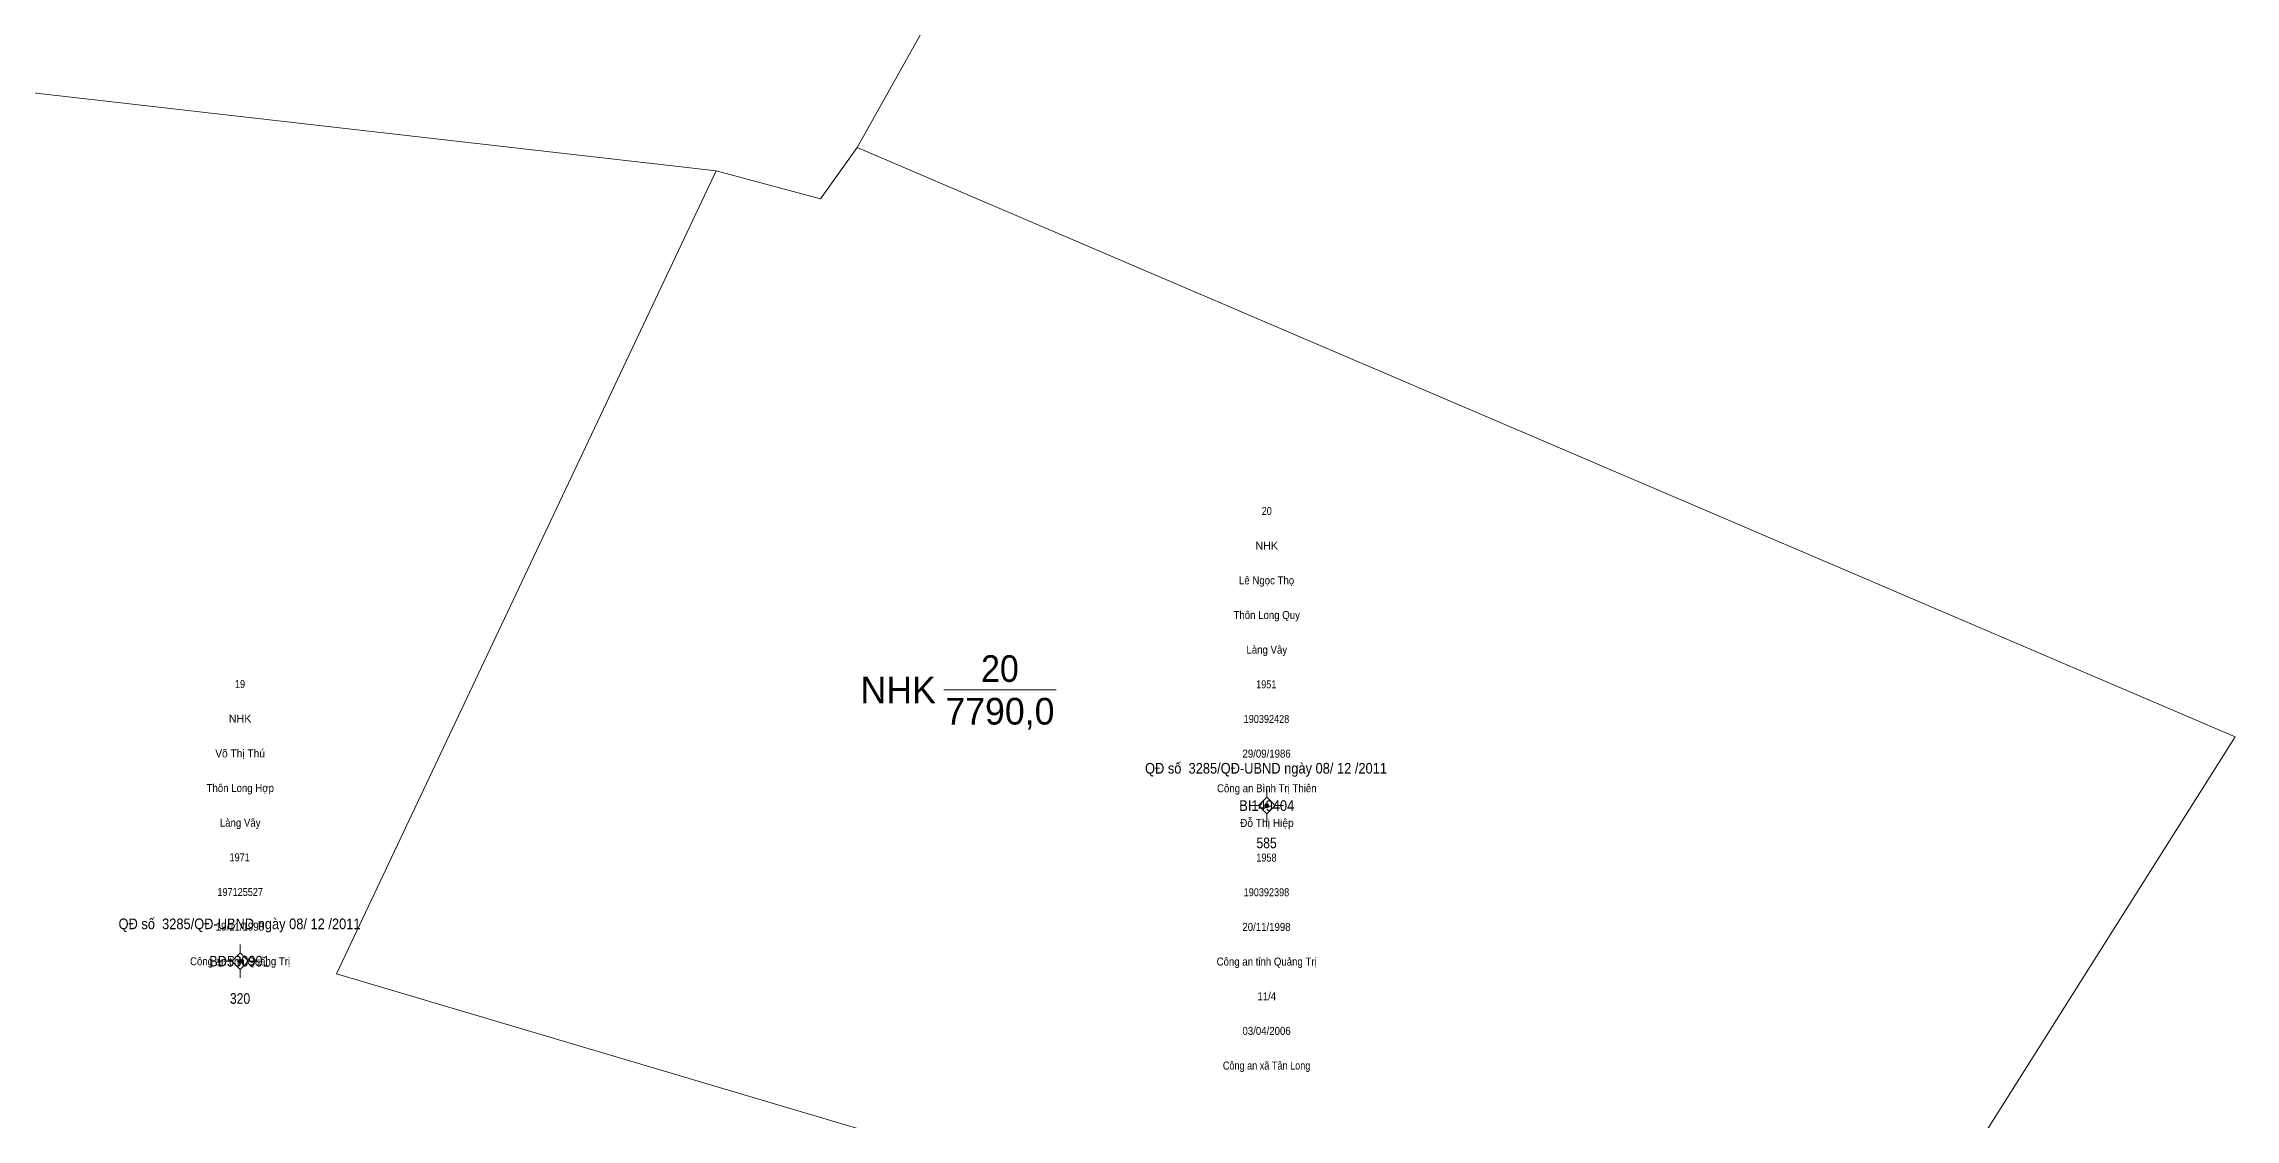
# Model space of a CAD drawing. Header units: metres. Extents: x 543779 to 545239, y 1834729 to 1836294.
# Drawn here: x 544218.7 to 544383, y 1835808.1 to 1835888.7 of the extents above; entities that cross this region are included whole.
import ezdxf
from ezdxf.enums import TextEntityAlignment as Align

# ---------------------------------------------------------------- set-up
doc = ezdxf.new("R2010")
doc.units = ezdxf.units.M
doc.header["$LTSCALE"] = 0.24
for name, color, linetype, lineweight in [('10', 7, 'Continuous', 13), ('11', 7, 'Continuous', 13), ('13', 7, 'Continuous', 13)]:
    doc.layers.add(name, color=color, linetype=linetype, lineweight=lineweight)
for name, color, linetype in [('15', 7, 'Continuous'), ('2', 7, 'Continuous'), ('4', 7, 'Continuous')]:
    doc.layers.add(name, color=color, linetype=linetype)

msp = doc.modelspace()

# ---------------------------------------------------------------- hatches: boundary and pattern name
at = {"layer": '11'}
for points in [[(544310.5303, 1835831.5926, 1), (544310.2303, 1835831.5926, 1)], [(544233.5561, 1835819.9159, 1), (544233.2561, 1835819.9159, 1)]]:
    msp.add_hatch(color=256, dxfattribs=at).paths.add_polyline_path(points)

# ---------------------------------------------------------------- linework, layer by layer
at = {"layer": '10'}
msp.add_line((544214.13, 1835885.5), (544269.09, 1835879.2), dxfattribs=at)
for points in [[(544279.67, 1835880.96), (544317.51, 1835948.51), (544357.62, 1835949.64), (544369.9, 1835981.32), (544371.29, 1835984.9)], [(544269.09, 1835879.2), (544276.92, 1835877.11), (544279.67, 1835880.96)], [(544279.67, 1835880.96), (544383, 1835836.75), (544354.29, 1835791.23)], [(544269.09, 1835879.2), (544240.62, 1835818.96), (544318.62, 1835795.81)]]:
    msp.add_lwpolyline(points, dxfattribs=at)
at = {"layer": '11'}
for p, q in [((544310.38, 1835832.84), (544310.38, 1835832.22)), ((544309.76, 1835831.59), (544309.13, 1835831.59)), ((544310.38, 1835830.97), (544310.38, 1835830.34)), ((544311.63, 1835831.59), (544311.01, 1835831.59)), ((544233.41, 1835821.17), (544233.41, 1835820.54)), ((544232.78, 1835819.92), (544232.16, 1835819.92)), ((544233.41, 1835819.29), (544233.41, 1835818.67)), ((544234.66, 1835819.92), (544234.03, 1835819.92))]:
    msp.add_line(p, q, dxfattribs=at)
for points in [[(544310.38, 1835832.22), (544309.76, 1835831.59), (544310.38, 1835830.97), (544311.01, 1835831.59)], [(544233.41, 1835820.54), (544232.78, 1835819.92), (544233.41, 1835819.29), (544234.03, 1835819.92)]]:
    msp.add_lwpolyline(points, close=True, dxfattribs=at)
for centre in [(544310.3803, 1835831.5926), (544233.4061, 1835819.9159)]:
    msp.add_circle(centre, 0.15, dxfattribs=at)
at = {"layer": '13'}
msp.add_line((544286.17, 1835840.27), (544294.58, 1835840.27), dxfattribs=at)

# ---------------------------------------------------------------- texts
for s, height, width, p in [('20', 2, 0.95, (544290.375, 1835840.87)), ('QĐ số  3285/QĐ-UBND ngày 08/ 12 /2011', 0.8, 0.9, (544310.325, 1835833.99)), ('BI149404', 0.8, 0.9, (544310.38, 1835831.19)), ('585', 0.8, 0.85, (544310.37, 1835828.39)), ('QĐ số  3285/QĐ-UBND ngày 08/ 12 /2011', 0.8, 0.9, (544233.355, 1835822.32)), ('BĐ530991', 0.8, 0.9, (544233.35, 1835819.52)), ('320', 0.8, 0.85, (544233.395, 1835816.72))]:
    msp.add_text(s, height=height, dxfattribs=dict(at, width=width)).set_placement(p, align=Align.CENTER)
at = {"layer": '15'}
for s, width, p in [('20', 0.85, (544310.38, 1835853.39)), ('Lê Ngọc Thọ', 0.9, (544310.37, 1835848.19)), ('Thôn Long Quy', 0.9, (544310.38, 1835845.59)), ('Làng Vây', 0.9, (544310.385, 1835842.99)), ('19', 0.85, (544233.39, 1835840.41)), ('1951', 0.85, (544310.345, 1835840.39)), ('190392428', 0.85, (544310.36, 1835837.79)), ('Võ Thị Thú', 0.95, (544233.4, 1835835.21)), ('29/09/1986', 0.9, (544310.37, 1835835.19)), ('Thôn Long Hợp', 0.9, (544233.41, 1835832.61)), ('Công an Bình Trị Thiên', 0.9, (544310.385, 1835832.59)), ('Đỗ Thị Hiệp', 0.95, (544310.39, 1835829.99)), ('Làng Vây', 0.9, (544233.405, 1835830.01)), ('1971', 0.85, (544233.365, 1835827.41)), ('1958', 0.85, (544310.36, 1835827.39)), ('197125527', 0.85, (544233.405, 1835824.81)), ('190392398', 0.85, (544310.36, 1835824.79)), ('19/11/1998', 0.9, (544233.38, 1835822.21)), ('20/11/1998', 0.9, (544310.36, 1835822.19)), ('Công an tỉnh Quảng Trị', 0.9, (544233.395, 1835819.61)), ('Công an tỉnh Quảng Trị', 0.9, (544310.375, 1835819.59)), ('11/4', 0.9, (544310.385, 1835816.99)), ('03/04/2006', 0.9, (544310.37, 1835814.39)), ('Công an xã Tân Long', 0.85, (544310.37, 1835811.79))]:
    msp.add_text(s, height=0.6, dxfattribs=dict(at, width=width)).set_placement(p, align=Align.CENTER)
for p in [(544310.38, 1835850.79), (544233.4, 1835837.81)]:
    msp.add_text('NHK', height=0.6, dxfattribs=at).set_placement(p, align=Align.CENTER)
at = {"layer": '2'}
msp.add_text('NHK', height=2, dxfattribs=at).set_placement((544285.57, 1835839.27), align=Align.RIGHT)
at = {"layer": '4'}
msp.add_text('7790,0', height=2, dxfattribs=at).set_placement((544290.375, 1835837.67), align=Align.CENTER)

doc.saveas('drawing.dxf')
